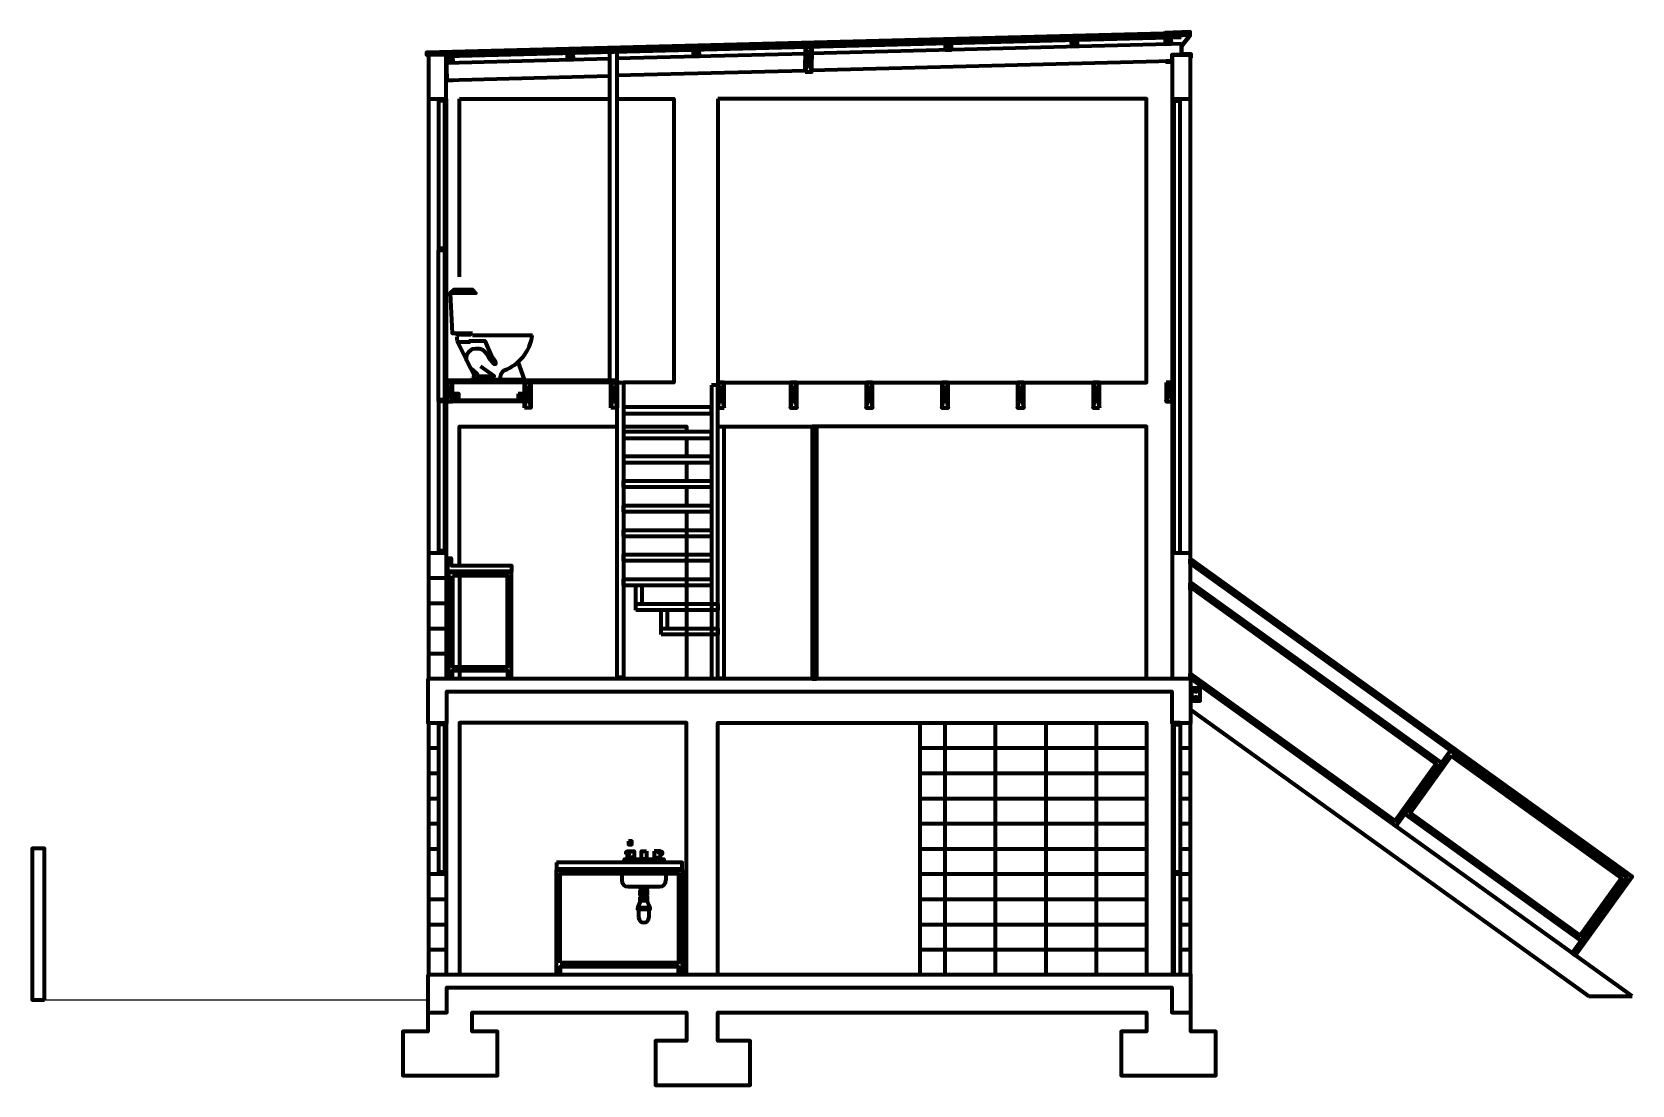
# Model space of a CAD drawing. Header units: millimetres. Extents: x 1.7 to 14.4, y 1.1 to 9.4.
import ezdxf

# ---------------------------------------------------------------- set-up
doc = ezdxf.new("R2010")
doc.units = ezdxf.units.MM
doc.layers.add('freecad trace layer', color=30, linetype='Continuous', lineweight=100)

# ---------------------------------------------------------------- blocks, each defined once
blk = doc.blocks.new('A$C980181008')
at = {"layer": 'freecad trace layer'}
for p, q in [((6.156, 8.239), (6.156, 8.249)), ((6.159, 8.25), (6.159, 8.24)), ((9.114, 8.263), (6.183, 8.187)), ((7.242, 8.265), (7.293, 8.216)), ((7.243, 8.214), (7.292, 8.266)), ((8.242, 8.292), (8.293, 8.243)), ((8.243, 8.241), (8.291, 8.294)), ((8.986, 8.312), (9.037, 8.262)), ((8.987, 8.261), (9.036, 8.313)), ((3.288, 8.164), (3.339, 8.114)), ((3.289, 8.113), (3.338, 8.165)), ((3.289, 8.111), (4.578, 8.145)), ((4.243, 8.187), (4.294, 8.138)), ((4.244, 8.136), (4.293, 8.188)), ((4.58, 8.199), (4.58, 5.594)), ((4.638, 8.148), (6.133, 8.187)), ((4.64, 5.574), (4.64, 8.2)), ((5.243, 8.214), (5.294, 8.165)), ((5.244, 8.164), (5.292, 8.216)), ((6.132, 8.038), (6.184, 8.238)), ((6.134, 8.238), (6.182, 8.038)), ((6.132, 8.049), (4.641, 8.01)), ((3.225, 7.825), (3.225, 6.624)), ((3.275, 4.224), (3.275, 7.825)), ((3.285, 7.825), (3.285, 5.594)), ((3.39, 6.414), (3.39, 7.825)), ((3.39, 7.825), (4.58, 7.825)), ((9.045, 3.224), (9.045, 7.824)), ((9.055, 7.824), (9.055, 4.224)), ((9.055, 7.81), (9.105, 7.81)), ((9.105, 4.224), (9.105, 7.824)), ((9.185, 7.824), (9.185, 3.224)), ((3.225, 5.424), (3.225, 6.624)), ((3.39, 5.967), (3.369, 5.937)), ((3.369, 5.937), (3.369, 5.908)), ((3.369, 5.908), (3.508, 5.626)), ((3.493, 5.95), (3.493, 5.95)), ((3.493, 5.95), (3.968, 5.95)), ((3.906, 5.598), (3.856, 5.738)), ((3.493, 5.611), (3.492, 5.598)), ((3.492, 5.598), (3.906, 5.598)), ((3.508, 5.626), (3.493, 5.611)), ((3.285, 5.574), (3.335, 5.424)), ((3.335, 5.574), (3.285, 5.424)), ((3.335, 5.484), (3.385, 5.434)), ((3.335, 5.434), (3.385, 5.484)), ((3.855, 5.484), (3.905, 5.434)), ((3.855, 5.434), (3.905, 5.484)), ((3.905, 5.374), (3.955, 5.574)), ((3.905, 5.574), (3.955, 5.374)), ((4.59, 5.574), (4.64, 5.374)), ((4.59, 5.374), (4.64, 5.574)), ((5.44, 5.574), (5.49, 5.374)), ((5.44, 5.374), (5.49, 5.574)), ((6.015, 5.374), (6.065, 5.574)), ((6.015, 5.574), (6.065, 5.374)), ((6.615, 5.374), (6.665, 5.574)), ((6.615, 5.574), (6.665, 5.374)), ((7.215, 5.374), (7.265, 5.574)), ((7.215, 5.574), (7.265, 5.374)), ((7.815, 5.574), (7.865, 5.374)), ((7.815, 5.374), (7.865, 5.574)), ((8.415, 5.574), (8.465, 5.374)), ((8.415, 5.374), (8.465, 5.574)), ((8.995, 5.574), (9.045, 5.424)), ((8.995, 5.424), (9.045, 5.574)), ((3.225, 5.424), (3.225, 4.224)), ((3.285, 5.424), (3.285, 4.224)), ((5.19, 5.134), (5.19, 4.989)), ((5.19, 4.939), (5.19, 4.794)), ((5.19, 4.744), (5.19, 4.599)), ((5.19, 4.549), (5.19, 3.224)), ((3.145, 4.224), (3.285, 4.224)), ((3.285, 4.224), (3.285, 3.224)), ((9.045, 4.224), (9.185, 4.224)), ((3.145, 4.024), (3.285, 4.024)), ((3.39, 4.04), (3.39, 3.319)), ((4.79, 3.819), (4.79, 3.964)), ((4.84, 3.819), (4.84, 3.964)), ((3.145, 3.824), (3.285, 3.824)), ((4.99, 3.624), (4.99, 3.769)), ((5.04, 3.624), (5.04, 3.769)), ((3.145, 3.624), (3.285, 3.624)), ((3.145, 3.424), (3.285, 3.424)), ((3.39, 3.289), (3.39, 3.224)), ((9.215, 3.125), (9.245, 3.125)), ((9.245, 3.075), (9.215, 3.075)), ((9.23, 3.14), (9.23, 3.11)), ((9.23, 3.09), (9.23, 3.06)), ((9.19, 2.978), (12.348, 0.704)), ((3.145, 2.875), (3.145, 0.875)), ((3.225, 2.875), (3.225, 1.675)), ((3.275, 1.675), (3.275, 2.875)), ((3.285, 2.875), (3.285, 0.875)), ((7.04, 2.875), (7.04, 0.875)), ((7.24, 2.875), (7.24, 0.875)), ((7.64, 2.875), (7.64, 0.875)), ((8.04, 2.875), (8.04, 0.875)), ((8.44, 2.875), (8.44, 0.875)), ((9.045, 2.875), (9.045, 0.875)), ((9.055, 2.875), (9.055, 0.875)), ((9.105, 2.875), (9.105, 0.875)), ((9.185, 2.875), (9.185, 0.875)), ((3.145, 2.675), (3.225, 2.675)), ((3.275, 2.675), (3.285, 2.675)), ((7.04, 2.675), (8.84, 2.675)), ((9.045, 2.675), (9.055, 2.675)), ((9.105, 2.675), (9.185, 2.675)), ((3.145, 2.475), (3.225, 2.475)), ((3.275, 2.475), (3.285, 2.475)), ((7.04, 2.475), (8.84, 2.475)), ((9.045, 2.475), (9.055, 2.475)), ((9.105, 2.475), (9.185, 2.475)), ((3.145, 2.275), (3.225, 2.275)), ((3.275, 2.275), (3.285, 2.275)), ((7.04, 2.275), (8.84, 2.275)), ((9.045, 2.275), (9.055, 2.275)), ((9.105, 2.275), (9.185, 2.275)), ((3.145, 2.075), (3.225, 2.075)), ((3.275, 2.075), (3.285, 2.075)), ((7.04, 2.075), (8.84, 2.075)), ((9.045, 2.075), (9.055, 2.075)), ((9.105, 2.075), (9.185, 2.075)), ((12.69, 0.704), (10.816, 2.054)), ((3.145, 1.875), (3.225, 1.875)), ((3.275, 1.875), (3.285, 1.875)), ((4.737, 1.792), (4.737, 1.805)), ((4.737, 1.805), (4.763, 1.805)), ((4.763, 1.792), (4.737, 1.792)), ((4.763, 1.805), (4.763, 1.792)), ((7.04, 1.875), (8.84, 1.875)), ((9.045, 1.875), (9.055, 1.875)), ((9.105, 1.875), (9.185, 1.875)), ((3.145, 1.675), (3.285, 1.675)), ((4.677, 1.716), (4.677, 1.708)), ((4.677, 1.678), (4.677, 1.625)), ((5.027, 1.716), (5.027, 1.708)), ((5.027, 1.678), (5.027, 1.625)), ((7.04, 1.675), (8.84, 1.675)), ((9.045, 1.675), (9.185, 1.675)), ((4.727, 1.575), (4.977, 1.575)), ((4.814, 1.575), (4.814, 1.57)), ((4.814, 1.57), (4.889, 1.57)), ((4.82, 1.57), (4.823, 1.563)), ((4.823, 1.563), (4.881, 1.563)), ((4.827, 1.563), (4.827, 1.543)), ((4.877, 1.543), (4.827, 1.543)), ((4.877, 1.563), (4.877, 1.543)), ((4.881, 1.563), (4.884, 1.57)), ((4.889, 1.57), (4.889, 1.575)), ((3.145, 1.475), (3.285, 1.475)), ((7.04, 1.475), (8.84, 1.475)), ((9.045, 1.475), (9.055, 1.475)), ((9.105, 1.475), (9.185, 1.475)), ((3.145, 1.275), (3.285, 1.275)), ((4.811, 1.395), (4.811, 1.33)), ((4.893, 1.395), (4.893, 1.33)), ((7.04, 1.275), (8.84, 1.275)), ((9.045, 1.275), (9.055, 1.275)), ((9.105, 1.275), (9.185, 1.275)), ((3.145, 1.075), (3.285, 1.075)), ((7.04, 1.075), (8.84, 1.075)), ((9.045, 1.075), (9.055, 1.075)), ((9.105, 1.075), (9.185, 1.075)), ((12.348, 0.704), (12.69, 0.704))]:
    blk.add_line(p, q, dxfattribs=at)
for points in [[(9.179, 8.333), (9.178, 8.351), (3.128, 8.193), (3.128, 8.175), (9.179, 8.333)], [(9.114, 8.316), (9.114, 8.326), (3.286, 8.175), (3.286, 8.165), (9.114, 8.316)], [(9.114, 8.263), (9.113, 8.176), (9.04, 8.176), (9.04, 8.126), (6.184, 8.05)], [(7.242, 8.265), (7.243, 8.214), (7.293, 8.216), (7.292, 8.266), (7.242, 8.265)], [(8.242, 8.292), (8.243, 8.241), (8.293, 8.243), (8.291, 8.294), (8.242, 8.292)], [(8.984, 8.351), (8.984, 8.348), (9.182, 8.354), (9.182, 8.331), (9.116, 8.246), (9.116, 8.178), (9.189, 8.178), (9.189, 8.158), (9.192, 8.158), (9.192, 8.181), (9.119, 8.181), (9.119, 8.245), (9.185, 8.33), (9.185, 8.357), (8.984, 8.351)], [(8.986, 8.312), (8.987, 8.261), (9.037, 8.262), (9.036, 8.313), (8.986, 8.312)], [(3.286, 8.165), (3.287, 8.025), (3.291, 8.025), (3.291, 7.975)], [(3.288, 8.164), (3.289, 8.113), (3.339, 8.114), (3.338, 8.165), (3.288, 8.164)], [(4.243, 8.187), (4.244, 8.136), (4.294, 8.138), (4.293, 8.188), (4.243, 8.187)], [(5.243, 8.214), (5.244, 8.164), (5.294, 8.165), (5.292, 8.216), (5.243, 8.214)], [(6.132, 8.038), (6.134, 8.238), (6.184, 8.238), (6.182, 8.038), (6.132, 8.038)], [(9.045, 8.171), (9.042, 8.171), (9.042, 8.124), (8.995, 8.124), (8.995, 8.121), (9.045, 8.121)], [(9.045, 8.174), (9.185, 8.174), (9.185, 7.824), (9.045, 7.824), (9.045, 8.174)], [(3.286, 8.021), (3.289, 8.021), (3.289, 7.974), (3.336, 7.974), (3.336, 7.971), (3.286, 7.971), (3.286, 8.021)], [(3.291, 7.975), (4.577, 8.008)], [(3.145, 7.825), (3.145, 3.224)], [(4.64, 7.825), (5.09, 7.825), (5.09, 5.576), (4.69, 5.576)], [(3.316, 6.283), (3.347, 6.313), (3.493, 6.313), (3.52, 6.283), (3.316, 6.283), (3.331, 5.967), (3.493, 5.967)], [(3.476, 5.967), (3.476, 5.953), (3.404, 5.953), (3.404, 5.967)], [(3.374, 5.897), (3.471, 5.897), (3.471, 5.905), (3.592, 5.905), (3.641, 5.79), (3.677, 5.74), (3.677, 5.72), (3.666, 5.72), (3.649, 5.738), (3.636, 5.754), (3.624, 5.77), (3.609, 5.797), (3.595, 5.817), (3.577, 5.831), (3.55, 5.842), (3.517, 5.842), (3.491, 5.839), (3.465, 5.819), (3.449, 5.797), (3.444, 5.778), (3.444, 5.756), (3.477, 5.689), (3.5, 5.672), (3.53, 5.644), (3.53, 5.625), (3.666, 5.624), (3.558, 5.701)], [(3.39, 4.124), (3.39, 5.226), (4.64, 5.226)], [(4.69, 5.226), (5.19, 5.226), (5.19, 5.184)], [(8.84, 3.224), (8.84, 5.226), (6.223, 5.226), (6.223, 3.224)], [(3.299, 4.18), (3.324, 4.18), (3.324, 4.124), (3.804, 4.124), (3.804, 4.074), (3.299, 4.074), (3.299, 4.18)], [(3.306, 3.224), (3.306, 4.07), (3.801, 4.07), (3.801, 3.224)], [(9.185, 4.174), (9.19, 4.174), (12.69, 1.655), (12.239, 1.029), (12.215, 1.046), (12.648, 1.649), (9.19, 4.137), (9.185, 4.137), (9.185, 4.174)], [(9.185, 3.982), (9.19, 3.988), (11.179, 2.557), (10.816, 2.054), (9.185, 3.228), (9.185, 3.265), (10.81, 2.096), (11.137, 2.55), (9.197, 3.946), (9.185, 3.93), (9.185, 3.982)], [(3.14, 3.224), (3.14, 2.875), (3.29, 2.875), (3.29, 3.124), (9.04, 3.124), (9.04, 2.875), (9.19, 2.875), (9.19, 3.224), (3.14, 3.224)], [(3.336, 3.224), (3.336, 3.289), (3.771, 3.289), (3.771, 3.224)], [(5.19, 0.875), (5.19, 2.875), (3.39, 2.875), (3.39, 0.875)], [(5.44, 0.875), (5.44, 2.875), (8.84, 2.875), (8.84, 0.875)], [(11.249, 2.655), (10.887, 2.152), (12.286, 1.145), (12.648, 1.649), (11.249, 2.655)], [(11.256, 2.613), (10.929, 2.159), (12.279, 1.187), (12.606, 1.642), (11.256, 2.613)], [(4.698, 1.766), (4.698, 1.792), (4.946, 1.792), (4.946, 1.805), (4.972, 1.805), (4.972, 1.792), (5.011, 1.792), (5.011, 1.766)], [(4.724, 1.851), (4.724, 1.857), (4.776, 1.857), (4.776, 1.805), (4.724, 1.805), (4.724, 1.831), (4.737, 1.831), (4.737, 1.851), (4.724, 1.851)], [(4.159, 0.875), (4.159, 1.708), (5.157, 1.708), (5.157, 0.875), (5.127, 0.875), (5.127, 0.939), (4.189, 0.939), (4.189, 0.875), (4.159, 0.875)], [(4.804, 1.407), (4.899, 1.407), (4.899, 1.412), (4.877, 1.464), (4.827, 1.464), (4.804, 1.412), (4.804, 1.407)], [(3.14, 0.875), (3.14, 0.575), (3.29, 0.575), (3.29, 0.775), (9.04, 0.775), (9.04, 0.575), (9.19, 0.575), (9.19, 0.875), (3.14, 0.875)], [(3.14, 0.575), (3.14, 0.425), (2.941, 0.425), (2.941, 0.075), (3.691, 0.075), (3.691, 0.425), (3.492, 0.425), (3.492, 0.575), (5.19, 0.575), (5.19, 0.35), (4.945, 0.35), (4.945, 0), (5.695, 0), (5.695, 0.35), (5.44, 0.35), (5.44, 0.575), (8.838, 0.575), (8.838, 0.425), (8.639, 0.425), (8.639, 0.075), (9.389, 0.075), (9.389, 0.425), (9.19, 0.425), (9.19, 0.575)]]:
    blk.add_lwpolyline(points, dxfattribs=at)
for points in [[(3.145, 8.175), (3.145, 7.825), (3.285, 7.825), (3.285, 8.175)], [(3.225, 7.81), (3.225, 7.825), (3.275, 7.825), (3.275, 7.81)], [(5.44, 7.825), (5.44, 5.576), (8.84, 5.576), (8.84, 7.825)], [(3.225, 6.639), (3.225, 6.624), (3.275, 6.624), (3.275, 6.639)], [(3.285, 5.574), (3.285, 5.594), (4.64, 5.594), (4.64, 5.574)], [(3.285, 5.574), (3.285, 5.424), (3.335, 5.424), (3.335, 5.574)], [(3.335, 5.484), (3.335, 5.434), (3.385, 5.434), (3.385, 5.484)], [(3.855, 5.484), (3.855, 5.434), (3.905, 5.434), (3.905, 5.484)], [(3.905, 5.374), (3.905, 5.574), (3.955, 5.574), (3.955, 5.374)], [(4.59, 5.374), (4.59, 5.574), (4.64, 5.574), (4.64, 5.374)], [(4.69, 5.574), (4.69, 3.234), (4.64, 3.234), (4.64, 5.574)], [(5.39, 5.554), (5.39, 3.225), (5.44, 3.225), (5.44, 5.554)], [(5.49, 5.374), (5.49, 5.574), (5.44, 5.574), (5.44, 5.374)], [(6.015, 5.574), (6.015, 5.374), (6.065, 5.374), (6.065, 5.574)], [(6.615, 5.574), (6.615, 5.374), (6.665, 5.374), (6.665, 5.574)], [(7.215, 5.574), (7.215, 5.374), (7.265, 5.374), (7.265, 5.574)], [(7.815, 5.574), (7.815, 5.374), (7.865, 5.374), (7.865, 5.574)], [(8.465, 5.374), (8.465, 5.574), (8.415, 5.574), (8.415, 5.374)], [(8.995, 5.574), (8.995, 5.424), (9.045, 5.424), (9.045, 5.574)], [(3.225, 5.424), (3.225, 5.439), (3.275, 5.439), (3.275, 5.424)], [(3.335, 5.424), (3.335, 5.434), (3.905, 5.434), (3.905, 5.424)], [(4.69, 5.379), (4.69, 5.329), (5.39, 5.329), (5.39, 5.379)], [(5.488, 5.226), (5.488, 3.225), (5.44, 3.225), (5.44, 5.226)], [(5.488, 5.224), (5.488, 5.226), (6.188, 5.226), (6.188, 5.224)], [(6.188, 5.226), (6.188, 3.224), (6.223, 3.224), (6.223, 5.226)], [(4.69, 5.184), (4.69, 5.134), (5.39, 5.134), (5.39, 5.184)], [(4.69, 4.989), (4.69, 4.939), (5.39, 4.939), (5.39, 4.989)], [(4.69, 4.744), (4.69, 4.794), (5.39, 4.794), (5.39, 4.744)], [(4.69, 4.549), (4.69, 4.599), (5.39, 4.599), (5.39, 4.549)], [(4.69, 4.354), (4.69, 4.404), (5.39, 4.404), (5.39, 4.354)], [(3.225, 4.239), (3.225, 4.224), (3.275, 4.224), (3.275, 4.239)], [(4.69, 4.159), (4.69, 4.209), (5.39, 4.209), (5.39, 4.159)], [(3.336, 4.04), (3.336, 3.319), (3.771, 3.319), (3.771, 4.04)], [(4.69, 3.964), (4.69, 4.014), (5.39, 4.014), (5.39, 3.964)], [(4.79, 3.769), (4.79, 3.819), (5.44, 3.819), (5.44, 3.769)], [(4.99, 3.574), (4.99, 3.624), (5.44, 3.624), (5.44, 3.574)], [(9.19, 3.15), (9.19, 3.05), (9.195, 3.05), (9.195, 3.15)], [(9.195, 3.15), (9.195, 3.05), (9.265, 3.05), (9.265, 3.15)], [(3.225, 2.86), (3.225, 2.875), (3.275, 2.875), (3.275, 2.86)], [(9.055, 2.875), (9.055, 2.86), (9.105, 2.86), (9.105, 2.875)], [(4.731, 1.935), (4.731, 1.922), (4.757, 1.922), (4.757, 1.935)], [(4.731, 1.922), (4.731, 1.909), (4.757, 1.909), (4.757, 1.922)], [(0.1, 0.675), (0.1, 1.877), (0, 1.877), (0, 0.675)], [(4.711, 1.831), (4.711, 1.851), (4.737, 1.851), (4.737, 1.831)], [(4.874, 1.857), (4.874, 1.792), (4.835, 1.792), (4.835, 1.857)], [(4.933, 1.857), (4.933, 1.805), (4.985, 1.805), (4.985, 1.857)], [(4.972, 1.831), (4.972, 1.851), (4.998, 1.851), (4.998, 1.831)], [(3.225, 1.69), (3.225, 1.675), (3.275, 1.675), (3.275, 1.69)], [(4.159, 1.766), (4.159, 1.716), (5.157, 1.716), (5.157, 1.766)], [(4.189, 0.969), (4.189, 1.678), (5.127, 1.678), (5.127, 0.969)], [(9.055, 1.69), (9.055, 1.675), (9.105, 1.675), (9.105, 1.69)], [(4.821, 1.543), (4.821, 1.513), (4.882, 1.513), (4.882, 1.543)], [(4.801, 1.407), (4.801, 1.395), (4.903, 1.395), (4.903, 1.407)], [(4.821, 1.49), (4.821, 1.465), (4.882, 1.465), (4.882, 1.49)], [(4.827, 1.513), (4.827, 1.49), (4.877, 1.49), (4.877, 1.513)], [(4.827, 1.465), (4.827, 1.464), (4.877, 1.464), (4.877, 1.465)]]:
    blk.add_lwpolyline(points, close=True, dxfattribs=at)
for centre in [(9.23, 3.125), (9.23, 3.075)]:
    blk.add_circle(centre, 0.005, dxfattribs=at)
for centre, radius, start, end in [((3.631, 5.992), 0.339, 289.6671, 352.8298), ((3.785, 5.612), 0.0725, 123.4899, 190.9468), ((4.727, 1.625), 0.05, 180, 270), ((4.977, 1.625), 0.05, 270, 0), ((4.852, 1.33), 0.0409, 180, 0)]:
    blk.add_arc(centre, radius, start, end, dxfattribs=at)

msp = doc.modelspace()

# ---------------------------------------------------------------- linework, layer by layer
msp.add_line((1.781, 1.726), (4.821, 1.726))

# ---------------------------------------------------------------- block references
msp.add_blockref('A$C980181008', (1.681, 1.051))

doc.saveas('drawing.dxf')
